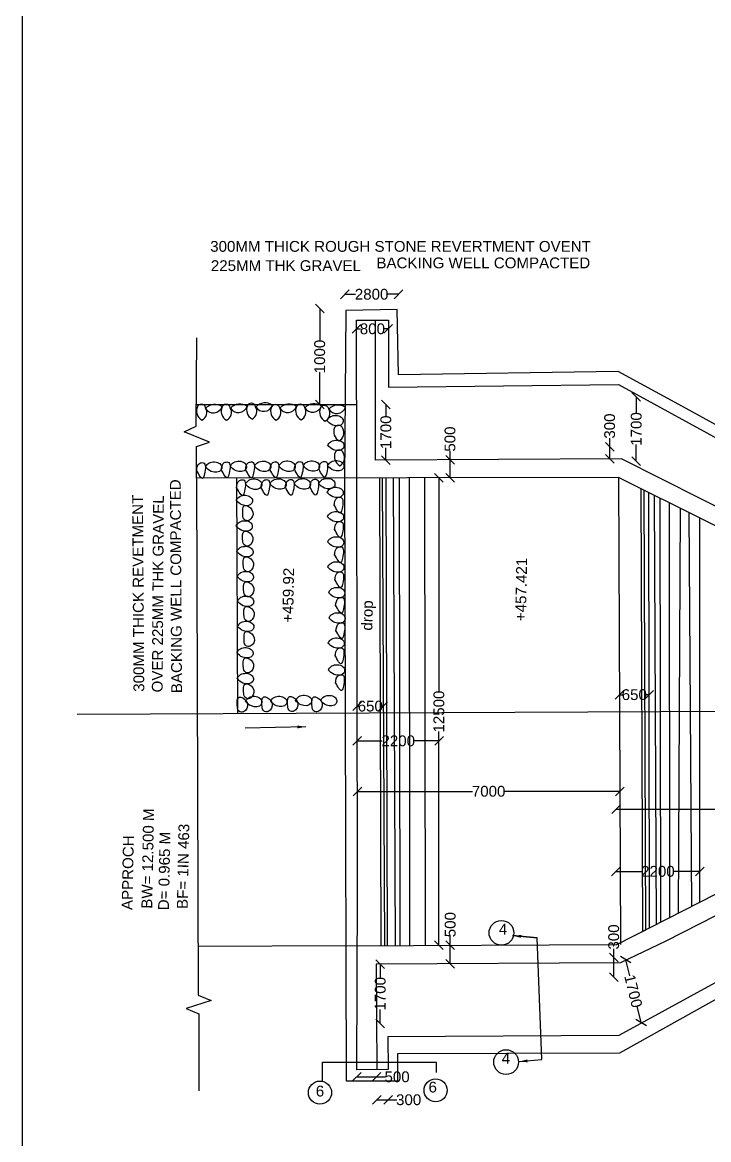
# Model space of a CAD drawing. Header units: millimetres. Extents: x 5124 to 3047371, y 2311 to 45565170.
# Drawn here: x 2999368 to 3006483, y 45546961 to 45558545 of the extents above; entities that cross this region are included whole.
import ezdxf

# ---------------------------------------------------------------- set-up
doc = ezdxf.new("R2010")
doc.units = ezdxf.units.MM
doc.header["$MEASUREMENT"] = 0
doc.layers.add('DIMENSION', color=1, linetype='Continuous')
doc.layers.add('DRAWING', color=2, linetype='Continuous')
doc.styles.get("Standard").update_dxf_attribs({"font": 'arial.ttf', "height": 112})
doc.dimstyles.get("Standard").update_dxf_attribs({"dimtxt": 90, "dimasz": 90, "dimexe": 0.18, "dimexo": 0.0625, "dimgap": 0.09, "dimtad": 0, "dimdec": 0, "dimzin": 0, "dimdsep": 46, "dimtxsty": 'Standard', "dimblk": 'OBLIQUE', "dimcen": 0.09, "dimse1": 1, "dimse2": 1, "dimadec": 0, "dimazin": 0, "dimtfac": 1, "dimtdec": 0, "dimtofl": 0, "dimtmove": 0, "dimatfit": 3, "dimfxl": 1, "dimtolj": 1, "dimtzin": 0, "dimarcsym": 0})

# ---------------------------------------------------------------- blocks, each defined once
blk = doc.blocks.new('_Oblique')
at = {"color": 0, "linetype": 'ByBlock', "lineweight": -2}
blk.add_line((-0.5, -0.5), (0.5, 0.5), dxfattribs=at)
blk = doc.blocks.new('*D48')
at = {"layer": 'Defpoints', "color": 0, "transparency": 16777216}
for p in [(3003267, 45555725), (3002711, 45555679), (3003267, 45555658)]:
    blk.add_point(p, dxfattribs=at)
at = {"layer": 'DIMENSION', "color": 0, "lineweight": -2, "transparency": 16777216}
for p, q in [((3002711, 45555725), (3002821, 45555725)), ((3003267, 45555725), (3003157, 45555725))]:
    blk.add_line(p, q, dxfattribs=at)
at = {"layer": 'DIMENSION', "color": 0, "lineweight": -2, "transparency": 16777216, "xscale": 90, "yscale": 90, "zscale": 90, "rotation": 180}
blk.add_blockref('_Oblique', (3002711, 45555725), dxfattribs=at)
at = {"layer": 'DIMENSION', "color": 0, "lineweight": -2, "transparency": 16777216, "xscale": 90, "yscale": 90, "zscale": 90}
blk.add_blockref('_Oblique', (3003267, 45555725), dxfattribs=at)
at = {"layer": 'DIMENSION', "color": 0, "transparency": 16777216, "insert": (3002989, 45555725), "char_height": 112, "attachment_point": 5}
blk.add_mtext('\\A1;2800', dxfattribs=at)
blk = doc.blocks.new('*D49')
at = {"layer": 'Defpoints', "color": 0, "transparency": 16777216}
for p in [(3002450, 45555577), (3002451, 45554584), (3002451, 45554584)]:
    blk.add_point(p, dxfattribs=at)
at = {"layer": 'DIMENSION', "color": 0, "lineweight": -2, "transparency": 16777216}
for p, q in [((3002451, 45555577), (3002451, 45555242)), ((3002451, 45554584), (3002451, 45554919))]:
    blk.add_line(p, q, dxfattribs=at)
at = {"layer": 'DIMENSION', "color": 0, "lineweight": -2, "transparency": 16777216, "xscale": 90, "yscale": 90, "zscale": 90}
for p, rotation in [((3002451, 45555577), 90), ((3002451, 45554584), 270)]:
    blk.add_blockref('_Oblique', p, dxfattribs=dict(at, rotation=rotation))
at = {"layer": 'DIMENSION', "color": 0, "transparency": 16777216, "insert": (3002451, 45555080), "char_height": 112, "attachment_point": 5, "rotation": 90}
blk.add_mtext('\\A1;1000', dxfattribs=at)
blk = doc.blocks.new('*D50')
at = {"layer": 'Defpoints', "color": 0, "transparency": 16777216}
for p in [(3003795, 45554010), (3003802, 45554010), (3003796, 45553822)]:
    blk.add_point(p, dxfattribs=at)
at = {"layer": 'DIMENSION', "color": 0, "lineweight": -2, "transparency": 16777216}
for p, q in [((3003802, 45554010), (3003802, 45554100)), ((3003802, 45553822), (3003802, 45554010))]:
    blk.add_line(p, q, dxfattribs=at)
at = {"layer": 'DIMENSION', "color": 0, "lineweight": -2, "transparency": 16777216, "xscale": 90, "yscale": 90, "zscale": 90}
for p, rotation in [((3003802, 45554010), 90), ((3003802, 45553822), 270)]:
    blk.add_blockref('_Oblique', p, dxfattribs=dict(at, rotation=rotation))
at = {"layer": 'DIMENSION', "color": 0, "transparency": 16777216, "insert": (3003802, 45554224), "char_height": 112, "attachment_point": 5, "rotation": 90}
blk.add_mtext('\\A1;500', dxfattribs=at)
blk = doc.blocks.new('*D51')
at = {"layer": 'Defpoints', "color": 0, "transparency": 16777216}
for p in [(3003137, 45554583), (3003197, 45554583), (3003031, 45554006)]:
    blk.add_point(p, dxfattribs=at)
at = {"layer": 'DIMENSION', "color": 0, "lineweight": -2, "transparency": 16777216}
for p, q in [((3003137, 45554583), (3003137, 45554456)), ((3003137, 45554006), (3003137, 45554133))]:
    blk.add_line(p, q, dxfattribs=at)
at = {"layer": 'DIMENSION', "color": 0, "lineweight": -2, "transparency": 16777216, "xscale": 90, "yscale": 90, "zscale": 90}
for p, rotation in [((3003137, 45554583), 90), ((3003137, 45554006), 270)]:
    blk.add_blockref('_Oblique', p, dxfattribs=dict(at, rotation=rotation))
at = {"layer": 'DIMENSION', "color": 0, "transparency": 16777216, "insert": (3003137, 45554295), "char_height": 112, "attachment_point": 5, "rotation": 90}
blk.add_mtext('\\A1;1700', dxfattribs=at)
blk = doc.blocks.new('*D52')
at = {"layer": 'Defpoints', "color": 0, "transparency": 16777216}
for p in [(3005457, 45554145), (3005503, 45554145), (3005507, 45554020)]:
    blk.add_point(p, dxfattribs=at)
at = {"layer": 'DIMENSION', "color": 0, "lineweight": -2, "transparency": 16777216}
for p, q in [((3005457, 45554145), (3005457, 45554235)), ((3005457, 45554020), (3005457, 45554145))]:
    blk.add_line(p, q, dxfattribs=at)
at = {"layer": 'DIMENSION', "color": 0, "lineweight": -2, "transparency": 16777216, "xscale": 90, "yscale": 90, "zscale": 90}
for p, rotation in [((3005457, 45554145), 90), ((3005457, 45554020), 270)]:
    blk.add_blockref('_Oblique', p, dxfattribs=dict(at, rotation=rotation))
at = {"layer": 'DIMENSION', "color": 0, "transparency": 16777216, "insert": (3005457, 45554359), "char_height": 112, "attachment_point": 5, "rotation": 90}
blk.add_mtext('\\A1;300', dxfattribs=at)
blk = doc.blocks.new('*D53')
at = {"layer": 'Defpoints', "color": 0, "transparency": 16777216}
for p in [(3005733, 45554662), (3005784, 45554662), (3005630, 45553995)]:
    blk.add_point(p, dxfattribs=at)
at = {"layer": 'DIMENSION', "color": 0, "lineweight": -2, "transparency": 16777216}
for p, q in [((3005733, 45554662), (3005733, 45554491)), ((3005733, 45553995), (3005733, 45554167))]:
    blk.add_line(p, q, dxfattribs=at)
at = {"layer": 'DIMENSION', "color": 0, "lineweight": -2, "transparency": 16777216, "xscale": 90, "yscale": 90, "zscale": 90}
for p, rotation in [((3005733, 45554662), 90), ((3005733, 45553995), 270)]:
    blk.add_blockref('_Oblique', p, dxfattribs=dict(at, rotation=rotation))
at = {"layer": 'DIMENSION', "color": 0, "transparency": 16777216, "insert": (3005733, 45554329), "char_height": 112, "attachment_point": 5, "rotation": 90}
blk.add_mtext('\\A1;1700', dxfattribs=at)
blk = doc.blocks.new('*D54')
at = {"layer": 'Defpoints', "color": 0, "transparency": 16777216}
for p in [(3002840, 45551454), (3003110, 45551456), (3003110, 45551455)]:
    blk.add_point(p, dxfattribs=at)
at = {"layer": 'DIMENSION', "color": 0, "lineweight": -2, "transparency": 16777216}
for p, q in [((3002840, 45551455), (3002851, 45551455)), ((3003110, 45551455), (3003099, 45551455))]:
    blk.add_line(p, q, dxfattribs=at)
at = {"layer": 'DIMENSION', "color": 0, "lineweight": -2, "transparency": 16777216, "xscale": 90, "yscale": 90, "zscale": 90, "rotation": 180}
blk.add_blockref('_Oblique', (3002840, 45551455), dxfattribs=at)
at = {"layer": 'DIMENSION', "color": 0, "lineweight": -2, "transparency": 16777216, "xscale": 90, "yscale": 90, "zscale": 90}
blk.add_blockref('_Oblique', (3003110, 45551455), dxfattribs=at)
at = {"layer": 'DIMENSION', "color": 0, "transparency": 16777216, "insert": (3002975, 45551455), "char_height": 112, "attachment_point": 5}
blk.add_mtext('\\A1;650', dxfattribs=at)
blk = doc.blocks.new('*D55')
at = {"layer": 'Defpoints', "color": 0, "transparency": 16777216}
for p in [(3002840, 45551095), (3003689, 45551095), (3003689, 45551079)]:
    blk.add_point(p, dxfattribs=at)
at = {"layer": 'DIMENSION', "color": 0, "lineweight": -2, "transparency": 16777216}
for p, q in [((3002840, 45551095), (3003097, 45551095)), ((3003689, 45551095), (3003433, 45551095))]:
    blk.add_line(p, q, dxfattribs=at)
at = {"layer": 'DIMENSION', "color": 0, "lineweight": -2, "transparency": 16777216, "xscale": 90, "yscale": 90, "zscale": 90, "rotation": 180}
blk.add_blockref('_Oblique', (3002840, 45551095), dxfattribs=at)
at = {"layer": 'DIMENSION', "color": 0, "lineweight": -2, "transparency": 16777216, "xscale": 90, "yscale": 90, "zscale": 90}
blk.add_blockref('_Oblique', (3003689, 45551095), dxfattribs=at)
at = {"layer": 'DIMENSION', "color": 0, "transparency": 16777216, "insert": (3003265, 45551095), "char_height": 112, "attachment_point": 5}
blk.add_mtext('\\A1;2200', dxfattribs=at)
blk = doc.blocks.new('*D56')
at = {"layer": 'Defpoints', "color": 0, "transparency": 16777216}
for p in [(3002841, 45550557), (3005562, 45550572), (3005562, 45550569)]:
    blk.add_point(p, dxfattribs=at)
at = {"layer": 'DIMENSION', "color": 0, "lineweight": -2, "transparency": 16777216}
for p, q in [((3002841, 45550572), (3004035, 45550572)), ((3005562, 45550572), (3004369, 45550572))]:
    blk.add_line(p, q, dxfattribs=at)
at = {"layer": 'DIMENSION', "color": 0, "lineweight": -2, "transparency": 16777216, "xscale": 90, "yscale": 90, "zscale": 90, "rotation": 180}
blk.add_blockref('_Oblique', (3002841, 45550572), dxfattribs=at)
at = {"layer": 'DIMENSION', "color": 0, "lineweight": -2, "transparency": 16777216, "xscale": 90, "yscale": 90, "zscale": 90}
blk.add_blockref('_Oblique', (3005562, 45550572), dxfattribs=at)
at = {"layer": 'DIMENSION', "color": 0, "transparency": 16777216, "insert": (3004202, 45550572), "char_height": 112, "attachment_point": 5}
blk.add_mtext('\\A1;7000', dxfattribs=at)
blk = doc.blocks.new('*D57')
at = {"layer": 'Defpoints', "color": 0, "transparency": 16777216}
for p in [(3005558, 45551574), (3005866, 45551574), (3005866, 45551574)]:
    blk.add_point(p, dxfattribs=at)
at = {"layer": 'DIMENSION', "color": 0, "lineweight": -2, "transparency": 16777216}
for p, q in [((3005558, 45551574), (3005588, 45551574)), ((3005866, 45551574), (3005836, 45551574))]:
    blk.add_line(p, q, dxfattribs=at)
at = {"layer": 'DIMENSION', "color": 0, "lineweight": -2, "transparency": 16777216, "xscale": 90, "yscale": 90, "zscale": 90, "rotation": 180}
blk.add_blockref('_Oblique', (3005558, 45551574), dxfattribs=at)
at = {"layer": 'DIMENSION', "color": 0, "lineweight": -2, "transparency": 16777216, "xscale": 90, "yscale": 90, "zscale": 90}
blk.add_blockref('_Oblique', (3005866, 45551574), dxfattribs=at)
at = {"layer": 'DIMENSION', "color": 0, "transparency": 16777216, "insert": (3005712, 45551574), "char_height": 112, "attachment_point": 5}
blk.add_mtext('\\A1;650', dxfattribs=at)
blk = doc.blocks.new('*D58')
at = {"layer": 'Defpoints', "color": 0, "transparency": 16777216}
for p in [(3005523, 45550377), (3008257, 45550386), (3008257, 45550373)]:
    blk.add_point(p, dxfattribs=at)
at = {"layer": 'DIMENSION', "color": 0, "lineweight": -2, "transparency": 16777216}
for p, q in [((3005523, 45550386), (3006723, 45550386)), ((3008257, 45550386), (3007056, 45550386))]:
    blk.add_line(p, q, dxfattribs=at)
at = {"layer": 'DIMENSION', "color": 0, "lineweight": -2, "transparency": 16777216, "xscale": 90, "yscale": 90, "zscale": 90, "rotation": 180}
blk.add_blockref('_Oblique', (3005523, 45550386), dxfattribs=at)
at = {"layer": 'DIMENSION', "color": 0, "lineweight": -2, "transparency": 16777216, "xscale": 90, "yscale": 90, "zscale": 90}
blk.add_blockref('_Oblique', (3008257, 45550386), dxfattribs=at)
at = {"layer": 'DIMENSION', "color": 0, "transparency": 16777216, "insert": (3006890, 45550386), "char_height": 112, "attachment_point": 5}
blk.add_mtext('\\A1;7300', dxfattribs=at)
blk = doc.blocks.new('*D59')
at = {"layer": 'Defpoints', "color": 0, "transparency": 16777216}
for p in [(3005521, 45549742), (3006392, 45549742), (3006392, 45549742)]:
    blk.add_point(p, dxfattribs=at)
at = {"layer": 'DIMENSION', "color": 0, "lineweight": -2, "transparency": 16777216}
for p, q in [((3005521, 45549742), (3005788, 45549742)), ((3006392, 45549742), (3006125, 45549742))]:
    blk.add_line(p, q, dxfattribs=at)
at = {"layer": 'DIMENSION', "color": 0, "lineweight": -2, "transparency": 16777216, "xscale": 90, "yscale": 90, "zscale": 90, "rotation": 180}
blk.add_blockref('_Oblique', (3005521, 45549742), dxfattribs=at)
at = {"layer": 'DIMENSION', "color": 0, "lineweight": -2, "transparency": 16777216, "xscale": 90, "yscale": 90, "zscale": 90}
blk.add_blockref('_Oblique', (3006392, 45549742), dxfattribs=at)
at = {"layer": 'DIMENSION', "color": 0, "transparency": 16777216, "insert": (3005957, 45549742), "char_height": 112, "attachment_point": 5}
blk.add_mtext('\\A1;2200', dxfattribs=at)
blk = doc.blocks.new('*D60')
at = {"layer": 'Defpoints', "color": 0, "transparency": 16777216}
for p in [(3005499, 45548848), (3005502, 45548848), (3005506, 45548647)]:
    blk.add_point(p, dxfattribs=at)
at = {"layer": 'DIMENSION', "color": 0, "lineweight": -2, "transparency": 16777216}
for p, q in [((3005499, 45548848), (3005499, 45548938)), ((3005499, 45548647), (3005499, 45548848))]:
    blk.add_line(p, q, dxfattribs=at)
at = {"layer": 'DIMENSION', "color": 0, "lineweight": -2, "transparency": 16777216, "xscale": 90, "yscale": 90, "zscale": 90}
for p, rotation in [((3005499, 45548848), 90), ((3005499, 45548647), 270)]:
    blk.add_blockref('_Oblique', p, dxfattribs=dict(at, rotation=rotation))
at = {"layer": 'DIMENSION', "color": 0, "transparency": 16777216, "insert": (3005499, 45549062), "char_height": 112, "attachment_point": 5, "rotation": 90}
blk.add_mtext('\\A1;300', dxfattribs=at)
blk = doc.blocks.new('*D61')
at = {"layer": 'Defpoints', "color": 0, "transparency": 16777216}
for p in [(3003804, 45548977), (3003804, 45548977), (3003804, 45548785)]:
    blk.add_point(p, dxfattribs=at)
at = {"layer": 'DIMENSION', "color": 0, "lineweight": -2, "transparency": 16777216}
for p, q in [((3003804, 45548977), (3003804, 45549067)), ((3003804, 45548785), (3003804, 45548977))]:
    blk.add_line(p, q, dxfattribs=at)
at = {"layer": 'DIMENSION', "color": 0, "lineweight": -2, "transparency": 16777216, "xscale": 90, "yscale": 90, "zscale": 90}
for p, rotation in [((3003804, 45548977), 90), ((3003804, 45548785), 270)]:
    blk.add_blockref('_Oblique', p, dxfattribs=dict(at, rotation=rotation))
at = {"layer": 'DIMENSION', "color": 0, "transparency": 16777216, "insert": (3003804, 45549190), "char_height": 112, "attachment_point": 5, "rotation": 90}
blk.add_mtext('\\A1;500', dxfattribs=at)
blk = doc.blocks.new('*D62')
at = {"layer": 'Defpoints', "color": 0, "transparency": 16777216}
for p in [(3003037, 45548781), (3003041, 45548164), (3003079, 45548164)]:
    blk.add_point(p, dxfattribs=at)
at = {"layer": 'DIMENSION', "color": 0, "lineweight": -2, "transparency": 16777216}
for p, q in [((3003079, 45548781), (3003079, 45548635)), ((3003079, 45548164), (3003079, 45548311))]:
    blk.add_line(p, q, dxfattribs=at)
at = {"layer": 'DIMENSION', "color": 0, "lineweight": -2, "transparency": 16777216, "xscale": 90, "yscale": 90, "zscale": 90}
for p, rotation in [((3003079, 45548781), 90), ((3003079, 45548164), 270)]:
    blk.add_blockref('_Oblique', p, dxfattribs=dict(at, rotation=rotation))
at = {"layer": 'DIMENSION', "color": 0, "transparency": 16777216, "insert": (3003079, 45548473), "char_height": 112, "attachment_point": 5, "rotation": 90}
blk.add_mtext('\\A1;1700', dxfattribs=at)
blk = doc.blocks.new('*D63')
at = {"layer": 'Defpoints', "color": 0, "transparency": 16777216}
for p in [(3002834, 45547614), (3003040, 45547616), (3003040, 45547612)]:
    blk.add_point(p, dxfattribs=at)
at = {"layer": 'DIMENSION', "color": 0, "lineweight": -2, "transparency": 16777216}
for p, q in [((3002834, 45547612), (3003040, 45547612)), ((3003040, 45547612), (3003130, 45547612))]:
    blk.add_line(p, q, dxfattribs=at)
at = {"layer": 'DIMENSION', "color": 0, "lineweight": -2, "transparency": 16777216, "xscale": 90, "yscale": 90, "zscale": 90, "rotation": 180}
blk.add_blockref('_Oblique', (3002834, 45547612), dxfattribs=at)
at = {"layer": 'DIMENSION', "color": 0, "lineweight": -2, "transparency": 16777216, "xscale": 90, "yscale": 90, "zscale": 90}
blk.add_blockref('_Oblique', (3003040, 45547612), dxfattribs=at)
at = {"layer": 'DIMENSION', "color": 0, "transparency": 16777216, "insert": (3003253, 45547612), "char_height": 112, "attachment_point": 5}
blk.add_mtext('\\A1;500', dxfattribs=at)
blk = doc.blocks.new('*D64')
at = {"layer": 'Defpoints', "color": 0, "transparency": 16777216}
for p in [(3003687, 45553822), (3003694, 45553822), (3003702, 45548976)]:
    blk.add_point(p, dxfattribs=at)
at = {"layer": 'DIMENSION', "color": 0, "lineweight": -2, "transparency": 16777216}
for p, q in [((3003687, 45553822), (3003687, 45551604)), ((3003687, 45548976), (3003687, 45551194))]:
    blk.add_line(p, q, dxfattribs=at)
at = {"layer": 'DIMENSION', "color": 0, "lineweight": -2, "transparency": 16777216, "xscale": 90, "yscale": 90, "zscale": 90}
for p, rotation in [((3003687, 45553822), 90), ((3003687, 45548976), 270)]:
    blk.add_blockref('_Oblique', p, dxfattribs=dict(at, rotation=rotation))
at = {"layer": 'DIMENSION', "color": 0, "transparency": 16777216, "insert": (3003687, 45551399), "char_height": 112, "attachment_point": 5, "rotation": 90}
blk.add_mtext('\\A1;12500', dxfattribs=at)
blk = doc.blocks.new('*D153')
at = {"layer": 'Defpoints', "color": 0, "transparency": 16777216}
for p in [(3002832, 45555458), (3003162, 45555459), (3003162, 45555367)]:
    blk.add_point(p, dxfattribs=at)
at = {"layer": 'DRAWING', "color": 0, "lineweight": -2, "transparency": 16777216}
for p, q in [((3002832, 45555367), (3002874, 45555367)), ((3003162, 45555367), (3003121, 45555367))]:
    blk.add_line(p, q, dxfattribs=at)
at = {"layer": 'DRAWING', "color": 0, "lineweight": -2, "transparency": 16777216, "xscale": 90, "yscale": 90, "zscale": 90, "rotation": 180}
blk.add_blockref('_Oblique', (3002832, 45555367), dxfattribs=at)
at = {"layer": 'DRAWING', "color": 0, "lineweight": -2, "transparency": 16777216, "xscale": 90, "yscale": 90, "zscale": 90}
blk.add_blockref('_Oblique', (3003162, 45555367), dxfattribs=at)
at = {"layer": 'DRAWING', "color": 0, "transparency": 16777216, "insert": (3002997, 45555367), "char_height": 112, "attachment_point": 5}
blk.add_mtext('\\A1;800', dxfattribs=at)
blk = doc.blocks.new('*D154')
at = {"layer": 'Defpoints', "color": 0, "transparency": 16777216}
for p in [(3003044, 45547687), (3003159, 45547687), (3003159, 45547374)]:
    blk.add_point(p, dxfattribs=at)
at = {"layer": 'DRAWING', "color": 0, "lineweight": -2, "transparency": 16777216}
for p, q in [((3003044, 45547374), (3003159, 45547374)), ((3003159, 45547374), (3003249, 45547374))]:
    blk.add_line(p, q, dxfattribs=at)
at = {"layer": 'DRAWING', "color": 0, "lineweight": -2, "transparency": 16777216, "xscale": 90, "yscale": 90, "zscale": 90, "rotation": 180}
blk.add_blockref('_Oblique', (3003044, 45547374), dxfattribs=at)
at = {"layer": 'DRAWING', "color": 0, "lineweight": -2, "transparency": 16777216, "xscale": 90, "yscale": 90, "zscale": 90}
blk.add_blockref('_Oblique', (3003159, 45547374), dxfattribs=at)
at = {"layer": 'DRAWING', "color": 0, "transparency": 16777216, "insert": (3003373, 45547374), "char_height": 112, "attachment_point": 5}
blk.add_mtext('\\A1;300', dxfattribs=at)
blk = doc.blocks.new('*D155')
at = {"layer": 'Defpoints', "color": 0, "transparency": 16777216}
for p in [(3005656, 45548834), (3005783, 45548177), (3005817, 45548185)]:
    blk.add_point(p, dxfattribs=at)
at = {"layer": 'DRAWING', "color": 0, "lineweight": -2, "transparency": 16777216}
for p, q in [((3005622, 45548826), (3005664, 45548659)), ((3005783, 45548177), (3005741, 45548344))]:
    blk.add_line(p, q, dxfattribs=at)
at = {"layer": 'DRAWING', "color": 0, "lineweight": -2, "transparency": 16777216, "xscale": 90, "yscale": 90, "zscale": 90}
for p, rotation in [((3005622, 45548826), 103.9075613327197), ((3005783, 45548177), 283.9075613327197)]:
    blk.add_blockref('_Oblique', p, dxfattribs=dict(at, rotation=rotation))
at = {"layer": 'DRAWING', "color": 0, "transparency": 16777216, "insert": (3005702, 45548501), "char_height": 112, "attachment_point": 5, "rotation": 283.9076}
blk.add_mtext('\\A1;1700', dxfattribs=at)

msp = doc.modelspace()

# ---------------------------------------------------------------- linework, layer by layer
at = {"layer": 'DIMENSION', "color": 0}
msp.add_lwpolyline([(3046909.1, 45530958.7), (2999368, 45530958.7), (2999368, 45564367.5), (3046909.1, 45564367.5)], close=True, dxfattribs=at)
for points in [[(3009114.9, 45552570.6), (3009096.4, 45552976.9), (3006250, 45554540.1), (3005544.4, 45554926.5), (3003266.4, 45554889), (3003255.3, 45555566.7), (3002720.5, 45555557.9), (3002707.3, 45553810.4), (3002713.2, 45551373.8), (3002725.6, 45547570.5), (3003262, 45547572.2), (3003261.1, 45547854.1), (3005563.6, 45547861.7), (3009105.9, 45549837.5), (3009109.4, 45550254.7), (3008256.6, 45550251), (3008256.9, 45550188.2), (3008458.3, 45550199.2)], [(3013836.5, 45552578.1), (3008260.6, 45552569.3), (3008260.5, 45552632.5), (3008457.7, 45552632.8), (3008458.3, 45550199.2), (3008993.7, 45550199.4), (3008993.8, 45549913.4), (3007511.6, 45549112.9), (3005552.8, 45548040.6), (3003157.5, 45548026.8), (3003159.5, 45547687.4), (3002834.6, 45547685.5), (3002843.6, 45549540.5), (3002838.8, 45551805.9), (3002834.6, 45553800.8), (3002832.4, 45555458.1), (3003162.3, 45555458.6), (3003163.2, 45554760.9), (3005550.1, 45554790.4), (3008991.9, 45552907.8), (3008992.5, 45552570.4)], [(3008457.7, 45552569.6), (3005579.2, 45554020.7), (3003030.7, 45554005.6), (3003028.8, 45555458.4)], [(3008260.5, 45552474.4), (3005548, 45553824.5), (3001174.9, 45553818), (3001174.4, 45554146.1), (3001307.7, 45554191.9), (3001044.5, 45554300.5), (3001170.1, 45554358.4), (3001177.4, 45555274.5)], [(3001171.8, 45554582.2), (3002833.6, 45554584.4)], [(3001174.9, 45553818), (3001191, 45548458.9), (3001325.2, 45548402.3), (3001065.8, 45548318.9), (3001197, 45548265.3), (3001196.8, 45547465.5)], [(3001589, 45553818.6), (3001599.9, 45551380.4)], [(3003088.8, 45548973.6), (3003072.7, 45553820.8)], [(3003099.7, 45553820.9), (3003121.1, 45548973.7)], [(3003154.9, 45548973.9), (3003140.4, 45553820.9)], [(3003212.2, 45553821), (3003233.6, 45548974.2)], [(3003285.8, 45548974.4), (3003278.6, 45553821.1)], [(3003377.1, 45553821.3), (3003381.3, 45548974.9)], [(3003547.2, 45548975.6), (3003539.9, 45553821.5)], [(3005548, 45553824.5), (3005569.4, 45548984.5)], [(3005779.2, 45553709.4), (3005797.9, 45549119.6)], [(3005797.9, 45549119.6), (3005869.6, 45549156.1), (3005863.1, 45553667.7)], [(3005830.7, 45549136.3), (3005814.7, 45553691.8)], [(3005919.7, 45553639.5), (3005937.5, 45549190.8)], [(3005987.6, 45549216.3), (3005979.5, 45553609.7)], [(3006072.6, 45553563.4), (3006078.5, 45549262.7)], [(3006169.6, 45549309.1), (3006190.4, 45553504.8)], [(3006279.1, 45553460.6), (3006306.9, 45549379.1)], [(3006391.8, 45549422.4), (3006391.8, 45553404.5)], [(2999936.6, 45551372.9), (3008258.6, 45551410.1)], [(3002721, 45548971.9), (3005532.6, 45548984.4), (3007081.3, 45549773.9), (3008264.4, 45550377.1), (3008887.5, 45550363.4)], [(3008458.1, 45550251.9), (3006040, 45549018.6), (3005569.8, 45548792.8), (3003037.5, 45548781.4), (3003043.8, 45547686.7)], [(3004514.6, 45547769.5), (3004754.2, 45547791.7), (3004703.7, 45549052.9), (3004449.6, 45549076)], [(3001189.5, 45548967.2), (3002721, 45548972.2)], [(3002480.4, 45547565.4), (3002480.4, 45547762.5), (3003657.5, 45547762.5), (3003657.5, 45547656.9)]]:
    msp.add_lwpolyline(points, dxfattribs=at)
for centre, radius in [((3004334.7, 45549105.2), 128.2), ((3004383.2, 45547764.8), 128.2), ((3002453.8, 45547448.4), 120), ((3003652.4, 45547472.2), 119.4)]:
    msp.add_circle(centre, radius, dxfattribs=at)
for centre, radius, start, end in [((3001283.1, 45554516.5), 109.4, 156.91615, 240.79578), ((3001223.3, 45554539.8), 45.5, 12.24001, 167.63482), ((3001187.7, 45554503.3), 92.4, 297.09507, 29.97045), ((3001361.3, 45554454.3), 129.2, 53.38406, 138.02111), ((3001347.5, 45554593.2), 97.5, 212.54502, 338.86026), ((3001539, 45554515.1), 109.4, 156.91615, 240.79578), ((3001479.1, 45554538.4), 45.5, 12.24001, 167.63482), ((3001443.6, 45554501.9), 92.4, 297.09507, 29.97045), ((3001621, 45554458.3), 129.2, 53.38406, 138.02111), ((3001607.1, 45554597.1), 97.5, 212.54502, 338.86026), ((3001802.2, 45554527.2), 109.4, 156.91615, 240.79578), ((3001742.3, 45554550.5), 45.5, 12.24001, 167.63482), ((3001706.8, 45554514), 92.4, 297.09507, 29.97045), ((3001884.2, 45554470.4), 129.2, 53.38406, 138.02111), ((3001870.3, 45554609.3), 97.5, 212.54502, 338.86026), ((3002051.4, 45554514.6), 109.4, 156.91615, 240.79578), ((3001991.6, 45554537.9), 45.5, 12.24001, 167.63482), ((3001956, 45554501.4), 92.4, 297.09507, 29.97045), ((3002133.4, 45554457.8), 129.2, 53.38406, 138.02111), ((3002119.5, 45554596.7), 97.5, 212.54502, 338.86026), ((3002310.8, 45554518.2), 109.4, 156.91615, 240.79578), ((3002251, 45554541.4), 45.5, 12.24001, 167.63482), ((3002215.4, 45554504.9), 92.4, 297.09507, 29.97045), ((3002392.8, 45554461.3), 129.2, 53.38406, 138.02111), ((3002378.9, 45554600.2), 97.5, 212.54502, 338.86026), ((3002559.1, 45554504.4), 109.4, 156.91615, 240.79578), ((3002499.3, 45554527.7), 45.5, 12.24001, 167.63482), ((3002641.1, 45554447.6), 129.2, 53.38406, 138.02111), ((3002627.3, 45554586.4), 97.5, 212.54502, 338.86026), ((3002463.7, 45554491.2), 92.4, 297.09507, 29.97045), ((3002705.6, 45554300.5), 109.4, 156.91615, 240.79578), ((3002645.8, 45554323.8), 45.5, 12.24001, 167.63482), ((3002610.2, 45554287.3), 92.4, 297.09507, 29.97045), ((3002712.2, 45554043.2), 109.4, 156.91615, 240.79578), ((3002652.3, 45554066.5), 45.5, 12.24001, 167.63482), ((3002616.8, 45554030), 92.4, 297.09507, 29.97045)]:
    msp.add_arc(centre, radius, start, end, dxfattribs=at)
for points in [[(3002525.6, 45554417), (3002550.2, 45554448.5), (3002664.6, 45554457.7), (3002692.7, 45554425.4), (3002688.1, 45554386.5), (3002586.3, 45554369.7), (3002525.6, 45554416.6)], [(3002533.9, 45554160.3), (3002558.5, 45554191.8), (3002672.9, 45554201), (3002701, 45554168.8), (3002696.4, 45554129.8), (3002594.6, 45554113.1), (3002533.9, 45554160)], [(3001174.8, 45553892.4), (3001205.8, 45553972.6), (3001241.2, 45553979.2), (3001257.3, 45553863.1), (3001240.6, 45553818.1), (3001174.8, 45553901.1)], [(3001266.3, 45553935.2), (3001290.9, 45553966.7), (3001405.3, 45553975.9), (3001433.4, 45553943.6), (3001428.8, 45553904.7), (3001327, 45553888), (3001266.3, 45553934.8)], [(3001430.8, 45553899.8), (3001461.8, 45553979.9), (3001497.2, 45553986.6), (3001513.3, 45553870.4), (3001496.6, 45553825.4), (3001430.8, 45553908.5)], [(3001522.3, 45553942.5), (3001546.9, 45553974), (3001661.3, 45553983.2), (3001689.4, 45553951), (3001684.8, 45553912), (3001583, 45553895.3), (3001522.3, 45553942.2)], [(3001682.5, 45553899.9), (3001713.5, 45553980), (3001748.9, 45553986.7), (3001765, 45553870.5), (3001748.3, 45553825.5), (3001682.5, 45553908.6)], [(3001774, 45553942.6), (3001798.6, 45553974.1), (3001913, 45553983.3), (3001941.1, 45553951.1), (3001936.5, 45553912.1), (3001834.7, 45553895.4), (3001774, 45553942.3)], [(3001935.2, 45553901.3), (3001966.2, 45553981.4), (3002001.6, 45553988.1), (3002017.6, 45553871.9), (3002000.9, 45553827), (3001935.2, 45553910)], [(3002026.6, 45553944), (3002051.3, 45553975.5), (3002165.7, 45553984.8), (3002193.8, 45553952.5), (3002189.2, 45553913.6), (3002087.3, 45553896.8), (3002026.7, 45553943.7)], [(3002187.8, 45553902.7), (3002218.8, 45553982.9), (3002254.3, 45553989.5), (3002270.3, 45553873.4), (3002253.6, 45553828.4), (3002187.8, 45553911.4)], [(3002279.3, 45553945.5), (3002304, 45553977), (3002418.4, 45553986.2), (3002446.4, 45553953.9), (3002441.8, 45553915), (3002340, 45553898.3), (3002279.3, 45553945.1)], [(3002441.6, 45553905.9), (3002472.6, 45553986), (3002508, 45553992.7), (3002524.1, 45553876.5), (3002507.4, 45553831.6), (3002441.6, 45553914.6)], [(3002533.1, 45553948.6), (3002557.7, 45553980.1), (3002672.1, 45553989.4), (3002700.2, 45553957.1), (3002695.6, 45553918.2), (3002593.8, 45553901.4), (3002533.1, 45553948.3)], [(3001589.5, 45553714.9), (3001620.5, 45553795.1), (3001655.9, 45553801.8), (3001671.9, 45553685.6), (3001655.2, 45553640.6), (3001589.4, 45553723.6)], [(3001680.9, 45553757.7), (3001705.6, 45553789.2), (3001820, 45553798.4), (3001848.1, 45553766.2), (3001843.5, 45553727.2), (3001741.6, 45553710.5), (3001680.9, 45553757.4)], [(3001842.1, 45553716.4), (3001873.1, 45553796.5), (3001908.5, 45553803.2), (3001924.6, 45553687), (3001907.9, 45553642.1), (3001842.1, 45553725.1)], [(3001933.6, 45553759.1), (3001958.2, 45553790.6), (3002072.6, 45553799.8), (3002100.7, 45553767.6), (3002096.1, 45553728.7), (3001994.3, 45553711.9), (3001933.6, 45553758.8)], [(3002094.8, 45553717.8), (3002125.8, 45553798), (3002161.2, 45553804.6), (3002177.3, 45553688.4), (3002160.5, 45553643.5), (3002094.8, 45553726.5)], [(3002186.3, 45553760.6), (3002210.9, 45553792.1), (3002325.3, 45553801.3), (3002353.4, 45553769), (3002348.8, 45553730.1), (3002247, 45553713.3), (3002186.3, 45553760.2)], [(3002348.5, 45553721), (3002379.6, 45553801.1), (3002415, 45553807.8), (3002431, 45553691.6), (3002414.3, 45553646.7), (3002348.5, 45553729.7)], [(3002440, 45553763.7), (3002464.7, 45553795.2), (3002579.1, 45553804.4), (3002607.2, 45553772.2), (3002602.6, 45553733.3), (3002500.7, 45553716.5), (3002440, 45553763.4)], [(3001585.5, 45553588.6), (3001610.1, 45553620.1), (3001724.5, 45553629.3), (3001752.6, 45553597.1), (3001748, 45553558.1), (3001646.2, 45553541.4), (3001585.5, 45553588.2)], [(3002526.3, 45553672.3), (3002550.9, 45553703.8), (3002665.3, 45553713.1), (3002693.4, 45553680.8), (3002688.8, 45553641.9), (3002587, 45553625.1), (3002526.3, 45553672)], [(3002600.4, 45553533.9), (3002631.5, 45553614), (3002666.9, 45553620.7), (3002682.9, 45553504.5), (3002666.2, 45553459.6), (3002600.4, 45553542.6)], [(3001655.1, 45553423), (3001672.3, 45553534.4), (3001748.6, 45553492.4), (3001737.7, 45553396.9), (3001693.1, 45553378.4), (3001655.1, 45553423), (3001655.1, 45553425.1)], [(3002529.8, 45553420.6), (3002554.4, 45553452.1), (3002668.8, 45553461.3), (3002696.9, 45553429.1), (3002692.3, 45553390.1), (3002590.5, 45553373.4), (3002529.8, 45553420.2)], [(3001583.2, 45553324.4), (3001607.9, 45553355.9), (3001722.3, 45553365.1), (3001750.4, 45553332.9), (3001745.7, 45553293.9), (3001643.9, 45553277.2), (3001583.2, 45553324.1)], [(3001652.9, 45553158.8), (3001670, 45553270.2), (3001746.3, 45553228.2), (3001735.5, 45553132.7), (3001690.9, 45553114.2), (3001652.9, 45553158.8), (3001652.9, 45553160.9)], [(3002603.9, 45553282.1), (3002634.9, 45553362.3), (3002670.4, 45553368.9), (3002686.4, 45553252.7), (3002669.7, 45553207.8), (3002603.9, 45553290.8)], [(3002531.4, 45553158.5), (3002556.1, 45553190), (3002670.5, 45553199.2), (3002698.6, 45553167), (3002694, 45553128), (3002592.2, 45553111.3), (3002531.5, 45553158.2)], [(3001590.8, 45553059), (3001615.4, 45553090.5), (3001729.8, 45553099.8), (3001757.9, 45553067.5), (3001753.3, 45553028.6), (3001651.5, 45553011.8), (3001590.8, 45553058.7)], [(3002605.6, 45553020), (3002636.6, 45553100.2), (3002672, 45553106.9), (3002688.1, 45552990.7), (3002671.4, 45552945.7), (3002605.6, 45553028.7)], [(3001660.4, 45552893.4), (3001677.6, 45553004.9), (3001753.9, 45552962.9), (3001743, 45552867.4), (3001698.5, 45552848.9), (3001660.4, 45552893.4), (3001660.4, 45552895.6)], [(3002533.2, 45552899), (3002557.9, 45552930.5), (3002672.3, 45552939.8), (3002700.4, 45552907.5), (3002695.7, 45552868.6), (3002593.9, 45552851.8), (3002533.2, 45552898.7)], [(3001595.1, 45552799.6), (3001619.8, 45552831.1), (3001734.2, 45552840.3), (3001762.3, 45552808.1), (3001757.6, 45552769.1), (3001655.8, 45552752.4), (3001595.1, 45552799.3)], [(3002607.4, 45552760.6), (3002638.4, 45552840.7), (3002673.8, 45552847.4), (3002689.9, 45552731.2), (3002673.2, 45552686.3), (3002607.4, 45552769.3)], [(3001664.8, 45552634), (3001681.9, 45552745.4), (3001758.2, 45552703.4), (3001747.4, 45552607.9), (3001702.8, 45552589.4), (3001664.8, 45552634), (3001664.8, 45552636.1)], [(3002541.8, 45552633.5), (3002566.5, 45552665), (3002680.9, 45552674.2), (3002708.9, 45552642), (3002704.3, 45552603), (3002602.5, 45552586.3), (3002541.8, 45552633.2)], [(3001597.3, 45552543.8), (3001622, 45552575.4), (3001736.4, 45552584.6), (3001764.5, 45552552.3), (3001759.9, 45552513.4), (3001658, 45552496.6), (3001597.3, 45552543.5)], [(3002616, 45552495), (3002647, 45552575.2), (3002682.4, 45552581.9), (3002698.4, 45552465.7), (3002681.7, 45552420.7), (3002616, 45552503.7)], [(3001667, 45552378.2), (3001684.1, 45552489.7), (3001760.4, 45552447.7), (3001749.6, 45552352.2), (3001705, 45552333.7), (3001667, 45552378.2), (3001667, 45552380.4)], [(3002545.3, 45552370.7), (3002570, 45552402.2), (3002684.4, 45552411.4), (3002712.5, 45552379.2), (3002707.8, 45552340.2), (3002606, 45552323.5), (3002545.3, 45552370.4)], [(3001599.5, 45552282.8), (3001624.1, 45552314.3), (3001738.5, 45552323.5), (3001766.6, 45552291.2), (3001762, 45552252.3), (3001660.2, 45552235.5), (3001599.5, 45552282.4)], [(3001669.1, 45552117.1), (3001686.3, 45552228.6), (3001762.6, 45552186.6), (3001751.7, 45552091.1), (3001707.2, 45552072.6), (3001669.1, 45552117.1), (3001669.1, 45552119.3)], [(3002619.5, 45552232.3), (3002650.5, 45552312.4), (3002685.9, 45552319.1), (3002702, 45552202.9), (3002685.2, 45552157.9), (3002619.5, 45552241)], [(3002536.7, 45552110.3), (3002561.3, 45552141.9), (3002675.7, 45552151.1), (3002703.8, 45552118.8), (3002699.2, 45552079.9), (3002597.4, 45552063.1), (3002536.7, 45552110)], [(3001591.9, 45552009.8), (3001616.5, 45552041.3), (3001730.9, 45552050.5), (3001759, 45552018.3), (3001754.4, 45551979.3), (3001652.6, 45551962.6), (3001591.9, 45552009.5)], [(3002610.8, 45551971.9), (3002641.9, 45552052), (3002677.3, 45552058.7), (3002693.3, 45551942.5), (3002676.6, 45551897.6), (3002610.8, 45551980.6)], [(3001661.5, 45551844.2), (3001678.7, 45551955.6), (3001755, 45551913.7), (3001744.1, 45551818.1), (3001699.6, 45551799.7), (3001661.5, 45551844.2), (3001661.5, 45551846.4)], [(3002540.2, 45551832), (3002564.8, 45551863.5), (3002679.2, 45551872.7), (3002707.3, 45551840.5), (3002702.7, 45551801.5), (3002600.9, 45551784.8), (3002540.2, 45551831.7)], [(3001594.1, 45551742.4), (3001618.7, 45551773.9), (3001733.1, 45551783.1), (3001761.2, 45551750.8), (3001756.6, 45551711.9), (3001654.8, 45551695.2), (3001594.1, 45551742)], [(3002614.3, 45551693.5), (3002645.3, 45551773.7), (3002680.8, 45551780.4), (3002696.8, 45551664.2), (3002680.1, 45551619.2), (3002614.3, 45551702.2)], [(3001663.7, 45551576.8), (3001680.9, 45551688.2), (3001757.2, 45551646.2), (3001746.3, 45551550.7), (3001701.7, 45551532.2), (3001663.7, 45551576.8), (3001663.7, 45551578.9)], [(3001597.4, 45551436.7), (3001614.6, 45551548.2), (3001690.9, 45551506.2), (3001680, 45551410.7), (3001635.5, 45551392.2), (3001597.4, 45551436.7), (3001597.4, 45551438.9)], [(3001681.5, 45551504.2), (3001706.1, 45551535.7), (3001820.5, 45551544.9), (3001848.6, 45551512.6), (3001844, 45551473.7), (3001742.2, 45551457), (3001681.5, 45551503.8)], [(3001854.9, 45551440.2), (3001872.1, 45551551.6), (3001948.4, 45551509.6), (3001937.5, 45551414.1), (3001893, 45551395.6), (3001854.9, 45551440.2), (3001854.9, 45551442.3)], [(3001941.2, 45551505.3), (3001965.8, 45551536.8), (3002080.2, 45551546), (3002108.3, 45551513.7), (3002103.7, 45551474.8), (3002001.9, 45551458), (3001941.2, 45551504.9)], [(3002121.1, 45551443.4), (3002138.3, 45551554.9), (3002214.6, 45551512.9), (3002203.7, 45551417.4), (3002159.1, 45551398.9), (3002121.1, 45551443.4), (3002121.1, 45551445.6)], [(3002198.6, 45551515), (3002223.3, 45551546.5), (3002337.7, 45551555.7), (3002365.8, 45551523.5), (3002361.2, 45551484.6), (3002259.4, 45551467.8), (3002198.7, 45551514.7)], [(3002372.1, 45551440.2), (3002389.3, 45551551.6), (3002465.6, 45551509.6), (3002454.7, 45551414.1), (3002410.1, 45551395.6), (3002372.1, 45551440.2), (3002372.1, 45551442.3)], [(3002459.4, 45551513.9), (3002484, 45551545.4), (3002598.4, 45551554.7), (3002626.5, 45551522.4), (3002621.9, 45551483.5), (3002520.1, 45551466.7), (3002459.4, 45551513.6)]]:
    msp.add_spline(points, degree=3, dxfattribs=at)

# ---------------------------------------------------------------- texts
for s, p in [('300MM THICK ROUGH STONE REVERTMENT OVENT', (3001315.5, 45556166.1)), (' 225MM THK GRAVEL', (3001278.9, 45555966.4)), ('BACKING WELL COMPACTED', (3003038.6, 45555994.7)), ('4', (3004307.8, 45549086.8)), ('4', (3004337.5, 45547749.1)), ('6', (3002410.5, 45547408.4)), ('6', (3003579.2, 45547450))]:
    msp.add_text(s, height=112, dxfattribs=at).set_placement(p)
for s, rotation, p in [('BACKING WELL COMPACTED', 90.38035, (3001024, 45551590.6)), ('300MM THICK REVETMENT', 90.38786, (3000632.2, 45551604.7)), ('OVER 225MM THK GRAVEL', 89.64487, (3000822.5, 45551597.5)), ('+457.421', 88.87663, (3004588.6, 45552335.9)), ('+459.92', 88.87663, (3002174.9, 45552318.7)), ('drop', 88.87663, (3002996.1, 45552237.9)), ('BW= 12.500 M', 88.87663, (3000713.8, 45549354.4)), ('BF= 1IN 463', 88.87663, (3001081.8, 45549352.1)), ('APPROCH', 88.87663, (3000509.2, 45549340.5)), ('D= 0.965 M', 88.87663, (3000887.1, 45549338.2))]:
    msp.add_text(s, height=112, rotation=rotation, dxfattribs=at).set_placement(p)

# ---------------------------------------------------------------- dimensions: what is measured, and where the dimension line sits
for base, p1, p2, text, picture, middle in [((3003266.6, 45555725.3), (3002710.9, 45555678.6), (3003266.6, 45555658.1), '2800', '*D48', (3002988.8, 45555725.3)), ((3005866.1, 45551573.9), (3005558, 45551573.6), (3005866.1, 45551574.1), '650', '*D57', (3005712, 45551573.9)), ((3003110.1, 45551455.4), (3002839.6, 45551454.3), (3003110.1, 45551455.5), '650', '*D54', (3002974.8, 45551455.4)), ((3003688.9, 45551094.7), (3002840.3, 45551094.7), (3003688.9, 45551078.9), '2200', '*D55', (3003264.6, 45551094.7)), ((3005562.4, 45550571.5), (3002841.5, 45550557), (3005562.4, 45550569), '7000', '*D56', (3004201.9, 45550571.5)), ((3008256.8, 45550386.5), (3005522.6, 45550377.3), (3008256.8, 45550373.2), '7300', '*D58', (3006889.7, 45550386.5)), ((3006391.8, 45549741.9), (3005521.3, 45549741.9), (3006391.8, 45549741.9), '2200', '*D59', (3005956.5, 45549741.9)), ((3003039.5, 45547612), (3002834.3, 45547613.9), (3003039.5, 45547615.8), '500', '*D63', (3003253.1, 45547612))]:
    dim = msp.add_linear_dim(base=base, p1=p1, p2=p2, text=text, dimstyle='Standard', override={"dimtxt": 112}, dxfattribs=at)
    dim.commit()
    dim.dimension.update_dxf_attribs({"geometry": picture, "text_midpoint": middle})
for base, p1, p2, text, picture, middle in [((3002450.8, 45554583.9), (3002449.5, 45555577), (3002450.8, 45554583.9), '1000', '*D49', (3002450.8, 45555080.4)), ((3005733.1, 45554662.3), (3005630.2, 45553995), (3005784.3, 45554662.3), '1700', '*D53', (3005733.1, 45554328.7)), ((3003136.7, 45554583.4), (3003030.7, 45554005.6), (3003197.1, 45554583.4), '1700', '*D51', (3003136.7, 45554294.5)), ((3005457.1, 45554145.2), (3005507, 45554020.3), (3005503, 45554145.2), '300', '*D52', (3005457.1, 45554358.8)), ((3003802.3, 45554010.2), (3003796.1, 45553821.9), (3003795, 45554010.2), '500', '*D50', (3003802.3, 45554223.8)), ((3003687.3, 45553821.8), (3003701.6, 45548976.3), (3003694.4, 45553821.8), '12500', '*D64', (3003687.3, 45551399)), ((3003803.5, 45548976.7), (3003804.4, 45548784.9), (3003803.5, 45548976.7), '500', '*D61', (3003803.5, 45549190.3)), ((3005498.6, 45548848.3), (3005506.3, 45548646.9), (3005502.5, 45548848.3), '300', '*D60', (3005498.6, 45549061.9)), ((3003079.3, 45548163.9), (3003037.5, 45548781.4), (3003041, 45548163.9), '1700', '*D62', (3003079.3, 45548472.6))]:
    dim = msp.add_linear_dim(base=base, p1=p1, p2=p2, angle=90, text=text, dimstyle='Standard', override={"dimtxt": 112}, dxfattribs=at)
    dim.commit()
    dim.dimension.update_dxf_attribs({"geometry": picture, "text_midpoint": middle})
at = {"layer": 'DRAWING', "color": 0}
for base, p1, p2, text, picture, middle in [((3003162.3, 45555366.8), (3002832.4, 45555458.1), (3003162.3, 45555458.6), '800', '*D153', (3002997.3, 45555366.8)), ((3003159.5, 45547374.1), (3003043.8, 45547686.7), (3003159.5, 45547687.4), '300', '*D154', (3003373, 45547374.1))]:
    dim = msp.add_linear_dim(base=base, p1=p1, p2=p2, text=text, dimstyle='Standard', dxfattribs=at)
    dim.commit()
    dim.dimension.update_dxf_attribs({"geometry": picture, "text_midpoint": middle})
dim = msp.add_aligned_dim(p1=(3005656.5, 45548834.4), p2=(3005817.2, 45548185.4), distance=-35.4, text='1700', dimstyle='Standard', dxfattribs=at)
dim.commit()
dim.dimension.update_dxf_attribs({"geometry": '*D155', "text_midpoint": (3005702.5, 45548501.4)})

# ---------------------------------------------------------------- leaders
at = {"layer": 'DIMENSION', "color": 0}
for points in [[(3002308.2, 45551241.5), (3001678.2, 45551227.3)], [(3004449.6, 45549076), (3004703.7, 45549052.9)], [(3004514.6, 45547769.5), (3004754.2, 45547791.7)]]:
    msp.add_leader(points, dimstyle='Standard', override={"dimtxt": 112}, dxfattribs=at)

doc.saveas('drawing.dxf')
